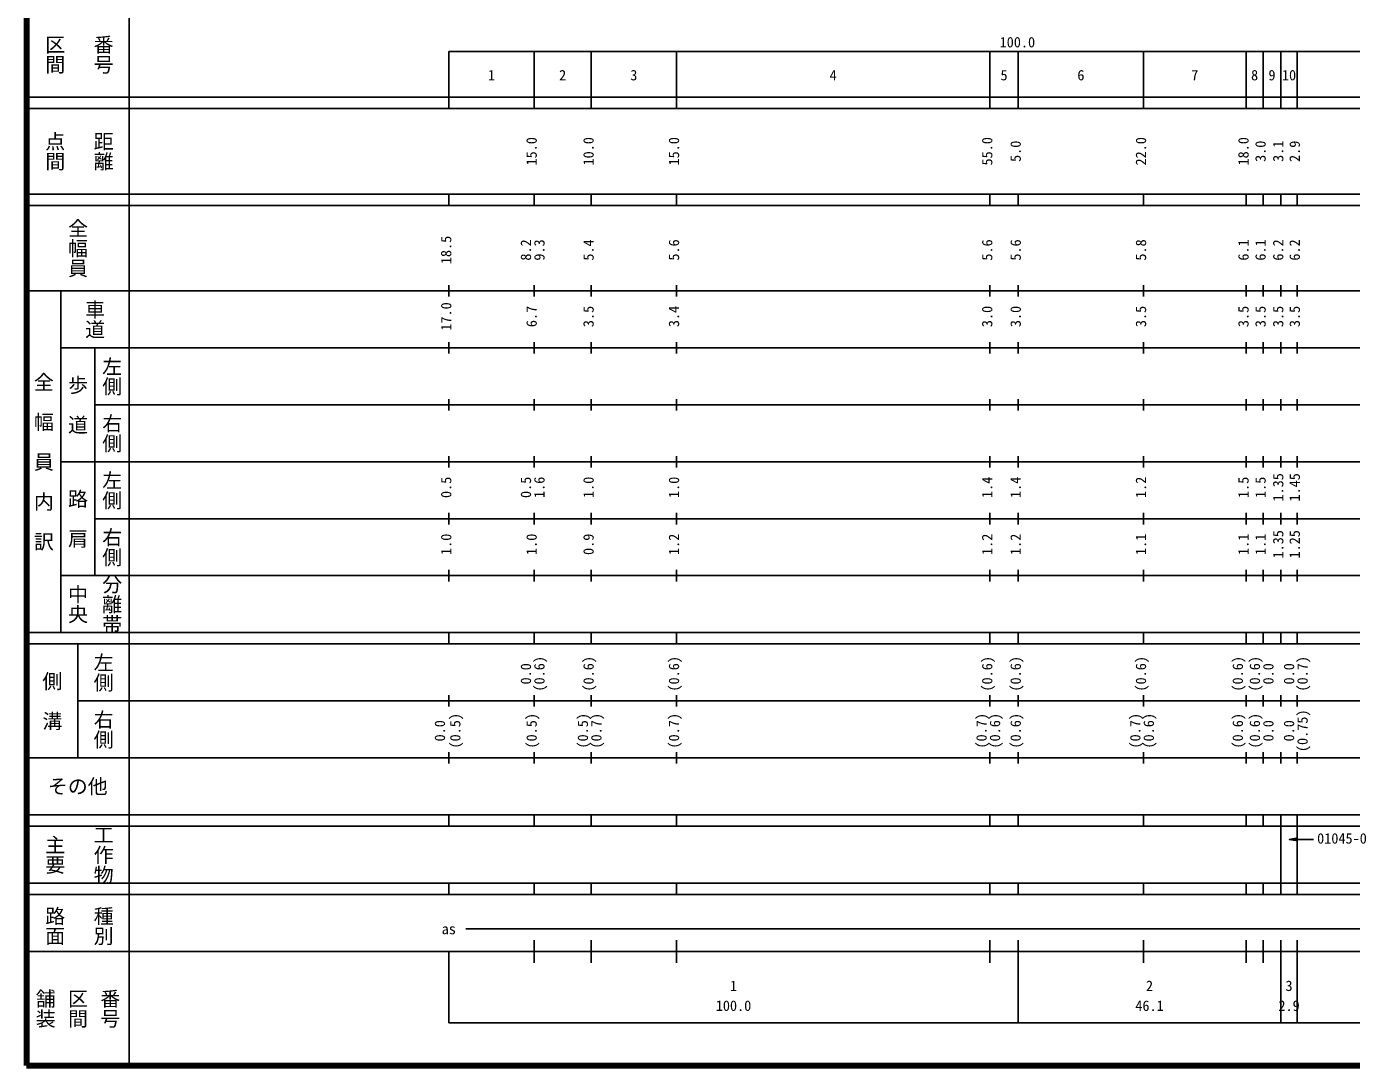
# Model space of a CAD drawing. Units: millimetres on the paper, enlarged 1000 times. Extents: x 40000 to 680000, y 20000 to 380000.
# Drawn here: x 40000 to 272662, y 20000 to 202409 of the extents above; entities that cross this region are included whole.
import ezdxf
from ezdxf.enums import TextEntityAlignment as Align

# ---------------------------------------------------------------- set-up
doc = ezdxf.new("R2010")
doc.units = ezdxf.units.MM
doc.header["$LTSCALE"] = 1000
doc.layers.add('M-TTL', color=2, linetype='Continuous', lineweight=140)
doc.layers.add('M-TTL-BAND', color=7, linetype='Continuous', lineweight=25)
doc.styles.add('@ＭＳ ゴシック', font='')
doc.styles.add('ＭＳ ゴシック', font='')
doc.styles.get('@ＭＳ ゴシック').set_extended_font_data('@MS Gothic')
doc.styles.get('ＭＳ ゴシック').set_extended_font_data('MS Gothic')

# ---------------------------------------------------------------- blocks, each defined once
blk = doc.blocks.new('open_arrow')
at = {"color": 0, "linetype": 'Continuous', "lineweight": -2}
blk.add_lwpolyline([(7.5, 1.25), (0, 0), (7.5, -1.25)], dxfattribs=at)

msp = doc.modelspace()

# ---------------------------------------------------------------- linework, layer by layer
at = {"layer": 'M-TTL'}
for p, q in [((40000, 380000), (40000, 20000)), ((40000, 20000), (680000, 20000))]:
    msp.add_line(p, q, dxfattribs=at)
at = {"layer": 'M-TTL-BAND'}
for p, q in [((58000, 370000), (58000, 20000)), ((114147, 198000), (579000, 198000)), ((114147, 198000), (114147, 188000)), ((129147, 188000), (129147, 198000)), ((139147, 188000), (139147, 198000)), ((154147, 188000), (154147, 198000)), ((209147, 188000), (209147, 198000)), ((214147, 188000), (214147, 198000)), ((236147, 188000), (236147, 198000)), ((254147, 188000), (254147, 198000)), ((257147, 188000), (257147, 198000)), ((260247, 188000), (260247, 198000)), ((263147, 188000), (263147, 198000)), ((40000, 190000), (579000, 190000)), ((40000, 188000), (579000, 188000)), ((40000, 173000), (579000, 173000)), ((114147, 171000), (114147, 173000)), ((129147, 171000), (129147, 173000)), ((139147, 171000), (139147, 173000)), ((154147, 171000), (154147, 173000)), ((209147, 171000), (209147, 173000)), ((214147, 171000), (214147, 173000)), ((236147, 171000), (236147, 173000)), ((254147, 171000), (254147, 173000)), ((257147, 171000), (257147, 173000)), ((260247, 171000), (260247, 173000)), ((263147, 171000), (263147, 173000)), ((40000, 171000), (579000, 171000)), ((40000, 156000), (579000, 156000)), ((46000, 96000), (46000, 156000)), ((114147, 155000), (114147, 157000)), ((129147, 155000), (129147, 157000)), ((139147, 155000), (139147, 157000)), ((154147, 155000), (154147, 157000)), ((209147, 155000), (209147, 157000)), ((214147, 155000), (214147, 157000)), ((236147, 155000), (236147, 157000)), ((254147, 155000), (254147, 157000)), ((257147, 155000), (257147, 157000)), ((260247, 155000), (260247, 157000)), ((263147, 155000), (263147, 157000)), ((114147, 145000), (114147, 147000)), ((129147, 145000), (129147, 147000)), ((139147, 145000), (139147, 147000)), ((154147, 145000), (154147, 147000)), ((209147, 145000), (209147, 147000)), ((214147, 145000), (214147, 147000)), ((236147, 145000), (236147, 147000)), ((254147, 145000), (254147, 147000)), ((257147, 145000), (257147, 147000)), ((260247, 145000), (260247, 147000)), ((263147, 145000), (263147, 147000)), ((46000, 146000), (579000, 146000)), ((52000, 146000), (52000, 106000)), ((52000, 136000), (579000, 136000)), ((114147, 135000), (114147, 137000)), ((129147, 135000), (129147, 137000)), ((139147, 135000), (139147, 137000)), ((154147, 135000), (154147, 137000)), ((209147, 135000), (209147, 137000)), ((214147, 135000), (214147, 137000)), ((236147, 135000), (236147, 137000)), ((254147, 135000), (254147, 137000)), ((257147, 135000), (257147, 137000)), ((260247, 135000), (260247, 137000)), ((263147, 135000), (263147, 137000)), ((46000, 126000), (579000, 126000)), ((114147, 125000), (114147, 127000)), ((129147, 125000), (129147, 127000)), ((139147, 125000), (139147, 127000)), ((154147, 125000), (154147, 127000)), ((209147, 125000), (209147, 127000)), ((214147, 125000), (214147, 127000)), ((236147, 125000), (236147, 127000)), ((254147, 125000), (254147, 127000)), ((257147, 125000), (257147, 127000)), ((260247, 125000), (260247, 127000)), ((263147, 125000), (263147, 127000)), ((114147, 115000), (114147, 117000)), ((129147, 115000), (129147, 117000)), ((139147, 115000), (139147, 117000)), ((154147, 115000), (154147, 117000)), ((209147, 115000), (209147, 117000)), ((214147, 115000), (214147, 117000)), ((236147, 115000), (236147, 117000)), ((254147, 115000), (254147, 117000)), ((257147, 115000), (257147, 117000)), ((260247, 115000), (260247, 117000)), ((263147, 115000), (263147, 117000)), ((52000, 116000), (579000, 116000)), ((46000, 106000), (579000, 106000)), ((114147, 105000), (114147, 107000)), ((129147, 105000), (129147, 107000)), ((139147, 105000), (139147, 107000)), ((154147, 105000), (154147, 107000)), ((209147, 105000), (209147, 107000)), ((214147, 105000), (214147, 107000)), ((236147, 105000), (236147, 107000)), ((254147, 105000), (254147, 107000)), ((257147, 105000), (257147, 107000)), ((260247, 105000), (260247, 107000)), ((263147, 105000), (263147, 107000)), ((40000, 96000), (579000, 96000)), ((114147, 94000), (114147, 96000)), ((129147, 94000), (129147, 96000)), ((139147, 94000), (139147, 96000)), ((154147, 94000), (154147, 96000)), ((209147, 94000), (209147, 96000)), ((214147, 94000), (214147, 96000)), ((236147, 94000), (236147, 96000)), ((254147, 94000), (254147, 96000)), ((257147, 94000), (257147, 96000)), ((260247, 94000), (260247, 96000)), ((263147, 94000), (263147, 96000)), ((40000, 94000), (579000, 94000)), ((49000, 94000), (49000, 74000)), ((49000, 84000), (579000, 84000)), ((114147, 83000), (114147, 85000)), ((129147, 83000), (129147, 85000)), ((139147, 83000), (139147, 85000)), ((154147, 83000), (154147, 85000)), ((209147, 83000), (209147, 85000)), ((214147, 83000), (214147, 85000)), ((236147, 83000), (236147, 85000)), ((254147, 83000), (254147, 85000)), ((257147, 83000), (257147, 85000)), ((260247, 83000), (260247, 85000)), ((263147, 83000), (263147, 85000)), ((114147, 73000), (114147, 75000)), ((129147, 73000), (129147, 75000)), ((139147, 73000), (139147, 75000)), ((154147, 73000), (154147, 75000)), ((209147, 73000), (209147, 75000)), ((214147, 73000), (214147, 75000)), ((236147, 73000), (236147, 75000)), ((254147, 73000), (254147, 75000)), ((257147, 73000), (257147, 75000)), ((260247, 73000), (260247, 75000)), ((263147, 73000), (263147, 75000)), ((40000, 74000), (579000, 74000)), ((40000, 64000), (579000, 64000)), ((114147, 62000), (114147, 64000)), ((129147, 62000), (129147, 64000)), ((139147, 62000), (139147, 64000)), ((154147, 62000), (154147, 64000)), ((209147, 62000), (209147, 64000)), ((214147, 62000), (214147, 64000)), ((236147, 62000), (236147, 64000)), ((254147, 62000), (254147, 64000)), ((257147, 62000), (257147, 64000)), ((260247, 62000), (260247, 64000)), ((263147, 62000), (263147, 64000)), ((40000, 62000), (579000, 62000)), ((260247, 52000), (260247, 62000)), ((263147, 52000), (263147, 62000)), ((261724, 59695), (265992, 59695)), ((40000, 52000), (579000, 52000)), ((114147, 50000), (114147, 52000)), ((129147, 50000), (129147, 52000)), ((139147, 50000), (139147, 52000)), ((154147, 50000), (154147, 52000)), ((209147, 50000), (209147, 52000)), ((214147, 50000), (214147, 52000)), ((236147, 50000), (236147, 52000)), ((254147, 50000), (254147, 52000)), ((257147, 50000), (257147, 52000)), ((260247, 50000), (260247, 52000)), ((263147, 50000), (263147, 52000)), ((40000, 50000), (579000, 50000)), ((117147, 44000), (551147, 44000)), ((129147, 38000), (129147, 42000)), ((139147, 38000), (139147, 42000)), ((154147, 38000), (154147, 42000)), ((209147, 38000), (209147, 42000)), ((214147, 27500), (214147, 42000)), ((236147, 38000), (236147, 42000)), ((254147, 38000), (254147, 42000)), ((257147, 38000), (257147, 42000)), ((260247, 27500), (260247, 42000)), ((263147, 27500), (263147, 42000)), ((40000, 40000), (579000, 40000)), ((114147, 40000), (114147, 27500)), ((114147, 27500), (579000, 27500))]:
    msp.add_line(p, q, dxfattribs=at)

# ---------------------------------------------------------------- block references
at = {"layer": 'M-TTL-BAND', "xscale": 200, "yscale": 200}
msp.add_blockref('open_arrow', (261724, 59695), dxfattribs=at)

# ---------------------------------------------------------------- texts
at = {"layer": 'M-TTL-BAND', "style": '@ＭＳ ゴシック'}
for s, p in [('区間', (45000, 197500)), ('番号', (53500, 197500)), ('点間', (45000, 180500)), ('距離', (53500, 180500)), ('全幅員', (49000, 163500)), ('車道', (52000, 151000)), ('左側', (55000, 141000)), ('全\u3000幅\u3000員\u3000内\u3000訳', (43000, 126000)), ('歩\u3000道', (49000, 136000)), ('右側', (55000, 131000)), ('左側', (55000, 121000)), ('路\u3000肩', (49000, 116000)), ('右側', (55000, 111000)), ('分離帯', (55000, 101000)), ('中央', (49000, 101000)), ('左側', (53500, 89000)), ('側\u3000溝', (44500, 84000)), ('右側', (53500, 79000)), ('工作物', (53500, 57000)), ('主要', (45000, 57000)), ('路面', (45000, 44500)), ('種別', (53500, 44500)), ('舗装', (43333, 30000)), ('区間', (49000, 30000)), ('番号', (54667, 30000))]:
    msp.add_text(s, height=2566, rotation=270, dxfattribs=at).set_placement(p, align=Align.MIDDLE_CENTER)
at = {"layer": 'M-TTL-BAND', "style": 'ＭＳ ゴシック'}
for s, p in [('100.0', (213992, 198195)), ('1', (121647, 192405)), ('2', (134147, 192405)), ('3', (146647, 192405)), ('4', (181647, 192405)), ('5', (211647, 192405)), ('6', (225147, 192405)), ('7', (245147, 192405)), ('8', (255647, 192405)), ('9', (258697, 192405)), ('10', (261697, 192405)), ('as', (114147, 42500)), ('1', (164147, 32523)), ('2', (237197, 32523)), ('3', (261697, 32523)), ('100.0', (164147, 29033)), ('46.1', (237197, 29033)), ('2.9', (261697, 29033))]:
    msp.add_text(s, height=1833, dxfattribs=at).set_placement(p, align=Align.BOTTOM_CENTER)
for s, p in [('15.0', (130147, 180500)), ('10.0', (140147, 180500)), ('15.0', (155147, 180500)), ('55.0', (210147, 180500)), ('5.0', (215147, 180500)), ('22.0', (237147, 180500)), ('18.0', (255147, 180500)), ('3.0', (258147, 180500)), ('3.1', (261247, 180500)), ('2.9', (264147, 180500)), ('18.5', (115147, 163174)), ('8.2', (129147, 163174)), ('9.3', (131517, 163174)), ('5.4', (140147, 163174)), ('5.6', (155147, 163174)), ('5.6', (210147, 163174)), ('5.6', (215147, 163174)), ('5.8', (237147, 163174)), ('6.1', (255147, 163174)), ('6.1', (258147, 163174)), ('6.2', (261247, 163174)), ('6.2', (264147, 163174)), ('17.0', (115147, 151500)), ('6.7', (130147, 151500)), ('3.5', (140147, 151500)), ('3.4', (155147, 151500)), ('3.0', (210147, 151500)), ('3.0', (215147, 151500)), ('3.5', (237147, 151500)), ('3.5', (255147, 151500)), ('3.5', (258147, 151500)), ('3.5', (261247, 151500)), ('3.5', (264147, 151500)), ('1.35', (261247, 121500)), ('1.45', (264147, 121500)), ('0.5', (115147, 121500)), ('0.5', (129147, 121500)), ('1.6', (131517, 121500)), ('1.0', (140147, 121500)), ('1.0', (155147, 121500)), ('1.4', (210147, 121500)), ('1.4', (215147, 121500)), ('1.2', (237147, 121500)), ('1.5', (255147, 121500)), ('1.5', (258147, 121500)), ('1.0', (115147, 111500)), ('1.0', (130147, 111500)), ('0.9', (140147, 111500)), ('1.2', (155147, 111500)), ('1.2', (210147, 111500)), ('1.2', (215147, 111500)), ('1.1', (237147, 111500)), ('1.1', (255147, 111500)), ('1.1', (258147, 111500)), ('1.35', (261247, 111500)), ('1.25', (264147, 111500)), ('(0.6)', (131517, 88764)), ('(0.6)', (140147, 88764)), ('(0.6)', (155147, 88764)), ('(0.6)', (210147, 88764)), ('(0.6)', (215147, 88764)), ('(0.6)', (237147, 88764)), ('(0.6)', (254147, 88764)), ('(0.6)', (257147, 88764)), ('(0.7)', (265517, 88764)), ('0.0', (129147, 88764)), ('0.0', (259517, 88764)), ('0.0', (263147, 88764)), ('(0.5)', (116745, 78764)), ('(0.5)', (130147, 78764)), ('(0.5)', (139147, 78764)), ('(0.7)', (141517, 78764)), ('(0.7)', (155147, 78764)), ('(0.7)', (209147, 78764)), ('(0.6)', (211517, 78764)), ('(0.6)', (215147, 78764)), ('(0.7)', (236147, 78764)), ('(0.6)', (238517, 78764)), ('(0.6)', (254147, 78764)), ('(0.6)', (257147, 78764)), ('(0.75)', (265517, 78764)), ('0.0', (114041, 78764)), ('0.0', (259517, 78764)), ('0.0', (263147, 78764))]:
    msp.add_text(s, height=1833, rotation=90, dxfattribs=at).set_placement(p, align=Align.BOTTOM_CENTER)
msp.add_text('その他', height=2566, dxfattribs=at).set_placement((49000, 69000), align=Align.MIDDLE_CENTER)
msp.add_text('01045-0', height=1833, dxfattribs=at).set_placement((266624, 58405), align=Align.BOTTOM_LEFT)

doc.saveas('drawing.dxf')
